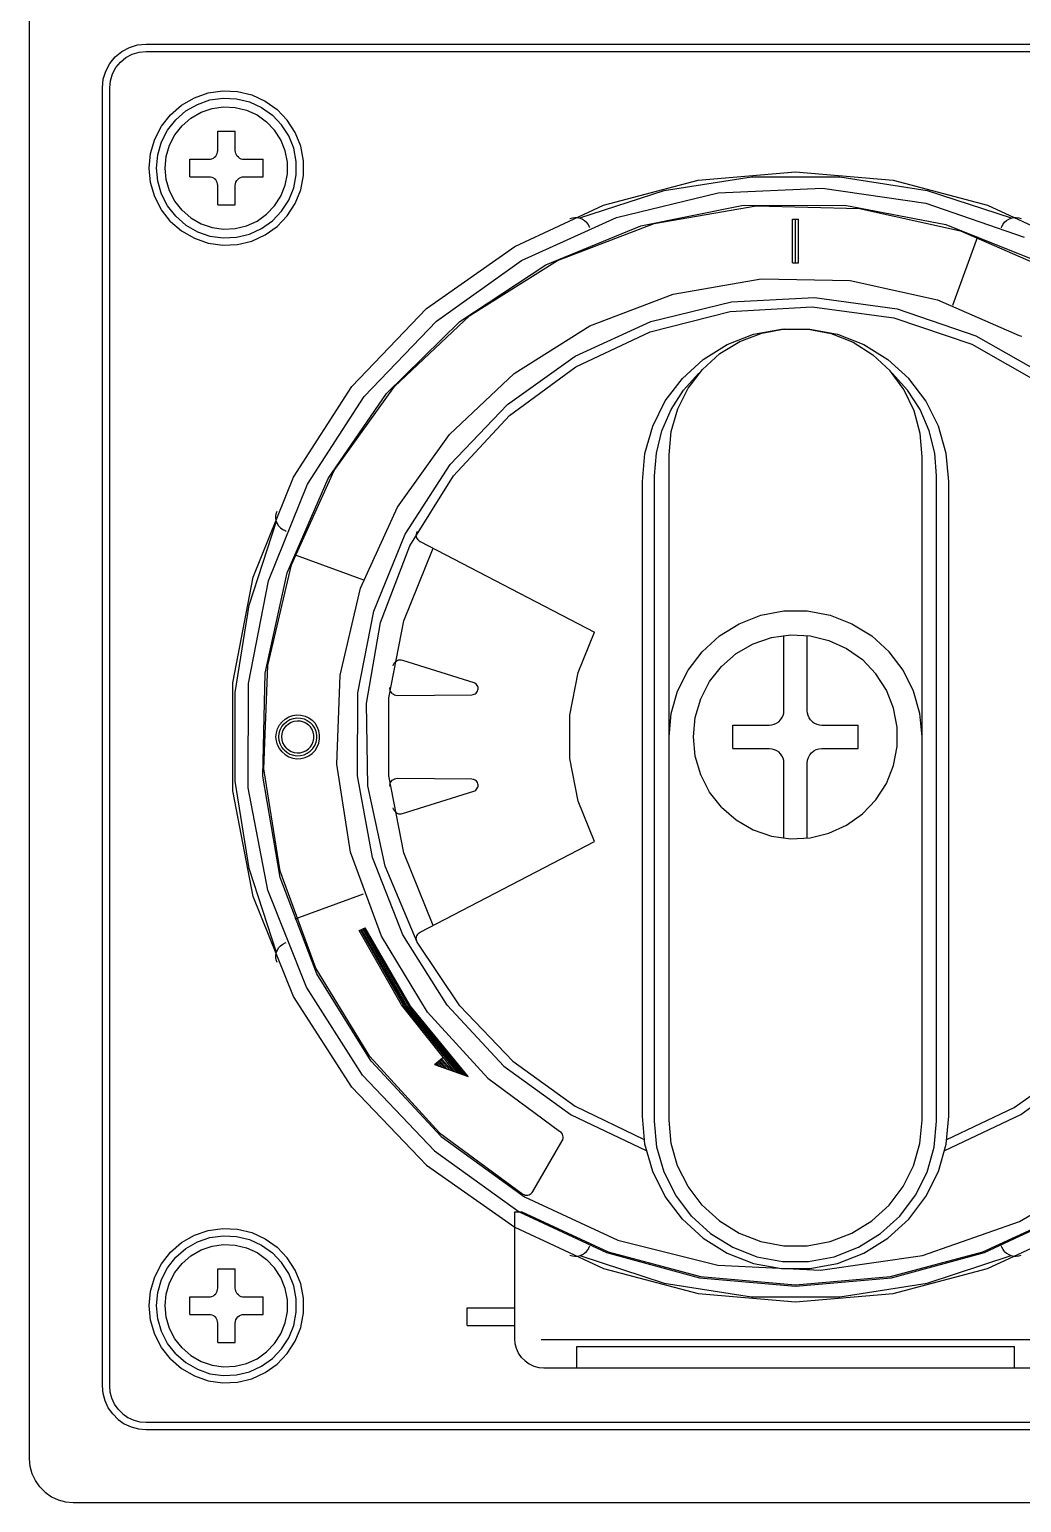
# Model space of a CAD drawing. Extents: x 151310 to 250336, y -70311 to -4848.
# Drawn here: x 224592 to 224644.2, y -24227.1 to -24149.6 of the extents above; entities that cross this region are included whole.
import ezdxf

# ---------------------------------------------------------------- set-up
doc = ezdxf.new("R2010")
doc.units = 0
doc.header["$LTSCALE"] = 300
doc.header["$MEASUREMENT"] = 0
doc.layers.add('1', color=7, linetype='CONTINUOUS')

msp = doc.modelspace()

# ---------------------------------------------------------------- linework, layer by layer
at = {"layer": '1'}
for p, q in [((224592.03, -24224.814), (224592.03, -24148.804)), ((224596.892, -24150.728), (224597.29, -24150.515)), ((224597.29, -24150.515), (224597.722, -24150.384)), ((224597.722, -24150.384), (224598.172, -24150.34)), ((224598.172, -24150.34), (224666.504, -24150.34)), ((224596.044, -24151.762), (224596.257, -24151.364)), ((224596.257, -24151.364), (224596.543, -24151.014)), ((224596.543, -24151.014), (224596.892, -24150.728)), ((224596.576, -24151.577), (224596.815, -24151.286)), ((224596.815, -24151.286), (224597.105, -24151.047)), ((224597.105, -24151.047), (224597.437, -24150.87)), ((224597.437, -24150.87), (224597.797, -24150.761)), ((224597.797, -24150.761), (224598.172, -24150.724)), ((224598.172, -24150.724), (224666.504, -24150.724)), ((224595.913, -24152.194), (224596.044, -24151.762)), ((224596.289, -24152.269), (224596.398, -24151.909)), ((224596.398, -24151.909), (224596.576, -24151.577)), ((224595.868, -24152.643), (224595.913, -24152.194)), ((224595.868, -24220.975), (224595.868, -24152.643)), ((224596.252, -24152.643), (224596.289, -24152.269)), ((224596.252, -24220.975), (224596.252, -24152.643)), ((224600.704, -24153.164), (224601.435, -24152.911)), ((224601.435, -24152.911), (224602.201, -24152.801)), ((224602.201, -24152.801), (224602.974, -24152.838)), ((224602.974, -24152.838), (224603.725, -24153.021)), ((224599.45, -24154.058), (224600.034, -24153.551)), ((224600.034, -24153.551), (224600.704, -24153.164)), ((224600.257, -24153.864), (224600.864, -24153.514)), ((224600.864, -24153.514), (224601.526, -24153.285)), ((224601.526, -24153.285), (224602.219, -24153.185)), ((224601.634, -24153.732), (224602.241, -24153.645)), ((224602.219, -24153.185), (224602.919, -24153.218)), ((224602.241, -24153.645), (224602.853, -24153.674)), ((224602.853, -24153.674), (224603.449, -24153.819)), ((224602.919, -24153.218), (224603.6, -24153.383)), ((224603.6, -24153.383), (224604.237, -24153.674)), ((224603.725, -24153.021), (224604.429, -24153.342)), ((224604.237, -24153.674), (224604.808, -24154.081)), ((224604.429, -24153.342), (224605.059, -24153.791)), ((224598.971, -24154.666), (224599.45, -24154.058)), ((224599.294, -24154.874), (224599.727, -24154.323)), ((224599.727, -24154.323), (224600.257, -24153.864)), ((224600.061, -24154.641), (224600.524, -24154.239)), ((224600.524, -24154.239), (224601.055, -24153.933)), ((224601.055, -24153.933), (224601.634, -24153.732)), ((224603.449, -24153.819), (224604.007, -24154.073)), ((224604.007, -24154.073), (224604.506, -24154.429)), ((224604.929, -24154.873), (224604.506, -24154.429)), ((224605.291, -24154.588), (224604.808, -24154.081)), ((224605.593, -24154.351), (224605.059, -24153.791)), ((224606.011, -24155.001), (224605.593, -24154.351)), ((224598.617, -24155.354), (224598.971, -24154.666)), ((224598.973, -24155.496), (224599.294, -24154.874)), ((224599.401, -24155.667), (224599.682, -24155.123)), ((224599.682, -24155.123), (224600.061, -24154.641)), ((224601.934, -24155.945), (224601.934, -24154.931)), ((224601.934, -24154.931), (224602.855, -24154.931)), ((224602.855, -24155.945), (224602.855, -24154.931)), ((224605.261, -24155.388), (224604.929, -24154.873)), ((224605.67, -24155.177), (224605.291, -24154.588)), ((224605.931, -24155.828), (224605.67, -24155.177)), ((224606.299, -24155.72), (224606.011, -24155.001)), ((224598.399, -24156.096), (224598.617, -24155.354)), ((224598.776, -24156.168), (224598.973, -24155.496)), ((224599.228, -24156.256), (224599.401, -24155.667)), ((224601.906, -24156.102), (224601.927, -24156.025)), ((224601.927, -24156.025), (224601.934, -24155.945)), ((224602.862, -24156.025), (224602.855, -24155.945)), ((224602.883, -24156.102), (224602.862, -24156.025)), ((224605.489, -24155.957), (224605.261, -24155.388)), ((224605.605, -24156.559), (224605.489, -24155.957)), ((224606.063, -24156.516), (224605.931, -24155.828)), ((224606.445, -24156.479), (224606.299, -24155.72)), ((224598.325, -24156.866), (224598.399, -24156.096)), ((224598.709, -24156.866), (224598.776, -24156.168)), ((224599.17, -24156.866), (224599.228, -24156.256)), ((224600.46, -24157.327), (224600.46, -24156.405)), ((224600.46, -24156.405), (224601.473, -24156.405)), ((224601.473, -24156.405), (224601.553, -24156.398)), ((224601.553, -24156.398), (224601.631, -24156.377)), ((224601.631, -24156.377), (224601.704, -24156.344)), ((224601.704, -24156.344), (224601.769, -24156.297)), ((224601.769, -24156.297), (224601.826, -24156.241)), ((224601.826, -24156.241), (224601.872, -24156.175)), ((224601.872, -24156.175), (224601.906, -24156.102)), ((224602.917, -24156.175), (224602.883, -24156.102)), ((224602.963, -24156.241), (224602.917, -24156.175)), ((224603.02, -24156.297), (224602.963, -24156.241)), ((224603.02, -24156.297), (224603.086, -24156.344)), ((224603.086, -24156.344), (224603.158, -24156.377)), ((224603.158, -24156.377), (224603.236, -24156.398)), ((224603.236, -24156.398), (224603.316, -24156.405)), ((224603.316, -24156.405), (224604.329, -24156.405)), ((224604.329, -24157.327), (224604.329, -24156.405)), ((224605.605, -24157.172), (224605.605, -24156.559)), ((224606.063, -24157.216), (224606.063, -24156.516)), ((224606.445, -24157.253), (224606.445, -24156.479)), ((224598.399, -24157.636), (224598.325, -24156.866)), ((224598.776, -24157.563), (224598.709, -24156.866)), ((224598.973, -24158.236), (224598.776, -24157.563)), ((224599.228, -24157.476), (224599.17, -24156.866)), ((224599.401, -24158.064), (224599.228, -24157.476)), ((224600.46, -24157.327), (224601.473, -24157.327)), ((224601.473, -24157.327), (224601.553, -24157.334)), ((224601.553, -24157.334), (224601.631, -24157.354)), ((224601.631, -24157.354), (224601.704, -24157.388)), ((224601.704, -24157.388), (224601.769, -24157.434)), ((224601.826, -24157.491), (224601.769, -24157.434)), ((224601.872, -24157.557), (224601.826, -24157.491)), ((224601.906, -24157.63), (224601.872, -24157.557)), ((224602.89, -24157.611), (224602.933, -24157.531)), ((224602.933, -24157.531), (224602.99, -24157.462)), ((224602.99, -24157.462), (224603.06, -24157.404)), ((224603.06, -24157.404), (224603.14, -24157.362)), ((224603.14, -24157.362), (224603.226, -24157.335)), ((224603.226, -24157.335), (224603.316, -24157.327)), ((224603.316, -24157.327), (224604.329, -24157.327)), ((224605.489, -24157.774), (224605.605, -24157.172)), ((224605.931, -24157.904), (224606.063, -24157.216)), ((224606.299, -24158.012), (224606.445, -24157.253)), ((224622.231, -24158.827), (224627.208, -24157.503)), ((224625.415, -24158.055), (224630.011, -24157.325)), ((224627.208, -24157.503), (224632.338, -24157.058)), ((224630.011, -24157.325), (224634.665, -24157.325)), ((224632.338, -24157.058), (224637.468, -24157.503)), ((224634.665, -24157.325), (224639.261, -24158.055)), ((224637.468, -24157.503), (224642.444, -24158.827)), ((224598.617, -24158.378), (224598.399, -24157.636)), ((224599.294, -24158.858), (224598.973, -24158.236)), ((224599.682, -24158.609), (224599.401, -24158.064)), ((224601.927, -24157.707), (224601.906, -24157.63)), ((224601.934, -24157.787), (224601.927, -24157.707)), ((224601.934, -24158.801), (224601.934, -24157.787)), ((224602.855, -24157.787), (224602.864, -24157.697)), ((224602.855, -24158.801), (224602.855, -24157.787)), ((224602.864, -24157.697), (224602.89, -24157.611)), ((224604.929, -24158.859), (224605.261, -24158.344)), ((224605.261, -24158.344), (224605.489, -24157.774)), ((224605.67, -24158.555), (224605.931, -24157.904)), ((224606.011, -24158.731), (224606.299, -24158.012)), ((224620.99, -24159.497), (224625.415, -24158.055)), ((224622.918, -24159.468), (224628.259, -24158.18)), ((224628.259, -24158.18), (224633.746, -24157.925)), ((224633.746, -24157.925), (224639.183, -24158.713)), ((224639.261, -24158.055), (224643.685, -24159.497)), ((224598.971, -24159.066), (224598.617, -24158.378)), ((224599.45, -24159.674), (224598.971, -24159.066)), ((224599.727, -24159.409), (224599.294, -24158.858)), ((224600.061, -24159.091), (224599.682, -24158.609)), ((224600.061, -24159.091), (224600.524, -24159.493)), ((224601.934, -24158.801), (224602.855, -24158.801)), ((224604.506, -24159.303), (224604.929, -24158.859)), ((224605.291, -24159.144), (224605.67, -24158.555)), ((224605.593, -24159.381), (224606.011, -24158.731)), ((224617.558, -24160.989), (224622.231, -24158.827)), ((224624.199, -24159.906), (224629.509, -24158.845)), ((224624.897, -24159.792), (224630.262, -24158.863)), ((224629.509, -24158.845), (224634.924, -24158.821)), ((224630.262, -24158.863), (224635.706, -24158.989)), ((224634.924, -24158.821), (224640.244, -24159.837)), ((224635.706, -24158.989), (224641.022, -24160.165)), ((224639.183, -24158.713), (224644.373, -24160.514)), ((224642.444, -24158.827), (224647.117, -24160.989)), ((224599.45, -24159.674), (224600.034, -24160.181)), ((224599.727, -24159.409), (224600.257, -24159.868)), ((224600.257, -24159.868), (224600.864, -24160.218)), ((224600.524, -24159.493), (224601.055, -24159.799)), ((224601.055, -24159.799), (224601.634, -24160)), ((224602.853, -24160.058), (224603.449, -24159.913)), ((224603.449, -24159.913), (224604.007, -24159.659)), ((224604.007, -24159.659), (224604.506, -24159.303)), ((224604.237, -24160.057), (224604.808, -24159.651)), ((224604.808, -24159.651), (224605.291, -24159.144)), ((224605.059, -24159.941), (224605.593, -24159.381)), ((224617.918, -24161.743), (224622.918, -24159.468)), ((224619.191, -24161.966), (224624.199, -24159.906)), ((224619.813, -24161.74), (224624.897, -24159.792)), ((224620.466, -24159.529), (224620.595, -24159.486)), ((224620.595, -24159.486), (224620.73, -24159.466)), ((224620.73, -24159.466), (224620.866, -24159.471)), ((224620.866, -24159.471), (224620.999, -24159.499)), ((224620.999, -24159.499), (224621.125, -24159.55)), ((224621.125, -24159.55), (224621.24, -24159.623)), ((224621.24, -24159.623), (224621.34, -24159.715)), ((224621.422, -24159.824), (224621.34, -24159.715)), ((224621.484, -24159.945), (224621.422, -24159.824)), ((224632.184, -24161.857), (224632.184, -24159.554)), ((224632.184, -24159.554), (224632.491, -24159.554)), ((224632.338, -24161.857), (224632.338, -24159.554)), ((224632.491, -24161.857), (224632.491, -24159.554)), ((224640.244, -24159.837), (224645.269, -24161.853)), ((224643.192, -24159.945), (224643.254, -24159.824)), ((224643.254, -24159.824), (224643.336, -24159.715)), ((224643.336, -24159.715), (224643.436, -24159.623)), ((224643.436, -24159.623), (224643.551, -24159.55)), ((224643.551, -24159.55), (224643.677, -24159.499)), ((224643.677, -24159.499), (224643.81, -24159.47)), ((224643.81, -24159.47), (224643.946, -24159.466)), ((224643.946, -24159.466), (224644.081, -24159.486)), ((224644.081, -24159.486), (224644.21, -24159.529)), ((224600.034, -24160.181), (224600.704, -24160.567)), ((224600.704, -24160.567), (224601.435, -24160.82)), ((224600.864, -24160.218), (224601.526, -24160.447)), ((224601.526, -24160.447), (224602.219, -24160.547)), ((224601.634, -24160), (224602.241, -24160.087)), ((224602.219, -24160.547), (224602.919, -24160.514)), ((224602.241, -24160.087), (224602.853, -24160.058)), ((224602.919, -24160.514), (224603.6, -24160.349)), ((224603.6, -24160.349), (224604.237, -24160.057)), ((224603.725, -24160.711), (224604.429, -24160.39)), ((224604.429, -24160.39), (224605.059, -24159.941)), ((224621.509, -24160.007), (224621.484, -24159.945)), ((224640.609, -24164.082), (224641.922, -24160.474)), ((224641.022, -24160.165), (224646.011, -24162.348)), ((224643.166, -24160.007), (224643.191, -24159.945)), ((224601.435, -24160.82), (224602.201, -24160.931)), ((224602.201, -24160.931), (224602.974, -24160.894)), ((224602.974, -24160.894), (224603.725, -24160.711)), ((224612.923, -24164.265), (224617.558, -24160.989)), ((224613.438, -24164.922), (224617.918, -24161.743)), ((224614.67, -24164.949), (224619.191, -24161.966)), ((224615.201, -24164.636), (224619.813, -24161.74)), ((224632.184, -24161.857), (224632.491, -24161.857)), ((224625.896, -24163.498), (224630.52, -24162.692)), ((224630.52, -24162.692), (224635.213, -24162.795)), ((224635.213, -24162.795), (224639.798, -24163.803)), ((224621.514, -24165.181), (224625.896, -24163.498)), ((224628.974, -24163.908), (224633.342, -24163.684)), ((224633.342, -24163.684), (224637.675, -24164.286)), ((224608.995, -24168.363), (224612.923, -24164.265)), ((224624.692, -24165.489), (224628.889, -24164.424)), ((224624.726, -24164.95), (224628.974, -24163.908)), ((224628.889, -24164.424), (224633.213, -24164.177)), ((224633.213, -24164.177), (224637.505, -24164.757)), ((224637.675, -24164.286), (224641.816, -24165.692)), ((224639.798, -24163.803), (224644.101, -24165.678)), ((224609.639, -24168.891), (224613.438, -24164.922)), ((224610.806, -24168.742), (224614.67, -24164.949)), ((224611.237, -24168.368), (224615.201, -24164.636)), ((224617.54, -24167.679), (224621.514, -24165.181)), ((224620.749, -24166.772), (224624.726, -24164.95)), ((224630.557, -24165.554), (224631.771, -24165.336)), ((224631.771, -24165.336), (224633.005, -24165.345)), ((224637.505, -24164.757), (224641.608, -24166.144)), ((224620.773, -24167.335), (224624.692, -24165.489)), ((224628.352, -24166.637), (224629.404, -24165.993)), ((224628.744, -24166.157), (224630.131, -24165.619)), ((224629.404, -24165.993), (224630.557, -24165.554)), ((224630.131, -24165.619), (224631.594, -24165.346)), ((224631.594, -24165.346), (224633.081, -24165.346)), ((224633.005, -24165.345), (224634.216, -24165.582)), ((224633.081, -24165.346), (224634.544, -24165.619)), ((224634.216, -24165.582), (224635.362, -24166.038)), ((224634.544, -24165.619), (224635.931, -24166.157)), ((224635.362, -24166.038), (224636.404, -24166.699)), ((224641.816, -24165.692), (224645.62, -24167.852)), ((224644.101, -24165.678), (224644.17, -24165.707)), ((224644.17, -24165.707), (224644.242, -24165.723)), ((224617.187, -24169.31), (224620.749, -24166.772)), ((224627.437, -24167.465), (224628.352, -24166.637)), ((224627.479, -24166.94), (224628.744, -24166.157)), ((224635.931, -24166.157), (224637.196, -24166.94)), ((224636.404, -24166.699), (224637.306, -24167.54)), ((224641.608, -24166.144), (224645.372, -24168.287)), ((224617.278, -24169.892), (224620.773, -24167.335)), ((224626.38, -24167.942), (224627.479, -24166.94)), ((224626.445, -24168.568), (224627.256, -24167.67)), ((224626.69, -24168.447), (224627.437, -24167.465)), ((224637.196, -24166.94), (224638.295, -24167.942)), ((224638.038, -24168.533), (224637.306, -24167.54)), ((224638.231, -24168.568), (224637.419, -24167.67)), ((224605.917, -24173.132), (224608.995, -24168.363)), ((224608.069, -24172.797), (224611.237, -24168.368)), ((224614.123, -24170.898), (224617.54, -24167.679)), ((224625.484, -24169.129), (224626.38, -24167.942)), ((224639.192, -24169.129), (224638.295, -24167.942)), ((224606.661, -24173.507), (224609.639, -24168.891)), ((224607.741, -24173.207), (224610.806, -24168.742)), ((224624.82, -24170.461), (224625.484, -24169.129)), ((224625.79, -24169.586), (224626.445, -24168.568)), ((224626.138, -24169.55), (224626.69, -24168.447)), ((224638.574, -24169.645), (224638.038, -24168.533)), ((224638.885, -24169.586), (224638.231, -24168.568)), ((224639.855, -24170.461), (224639.192, -24169.129)), ((224614.165, -24172.472), (224617.187, -24169.31)), ((224614.333, -24173.068), (224617.278, -24169.892)), ((224625.309, -24170.697), (224625.79, -24169.586)), ((224625.799, -24170.737), (224626.138, -24169.55)), ((224638.895, -24170.836), (224638.574, -24169.645)), ((224639.366, -24170.697), (224638.885, -24169.586)), ((224624.413, -24171.892), (224624.82, -24170.461)), ((224625.016, -24171.871), (224625.309, -24170.697)), ((224625.684, -24171.965), (224625.799, -24170.737)), ((224639.659, -24171.871), (224639.366, -24170.697)), ((224640.262, -24171.892), (224639.855, -24170.461)), ((224611.393, -24174.717), (224614.123, -24170.898)), ((224638.99, -24172.066), (224638.895, -24170.836)), ((224624.276, -24173.373), (224624.413, -24171.892)), ((224624.917, -24173.077), (224625.016, -24171.871)), ((224625.684, -24206.985), (224625.684, -24171.965)), ((224638.99, -24206.985), (224638.99, -24172.066)), ((224639.758, -24173.077), (224639.659, -24171.871)), ((224640.399, -24173.373), (224640.262, -24171.892)), ((224605.817, -24177.755), (224608.069, -24172.797)), ((224611.793, -24176.147), (224614.165, -24172.472)), ((224612.047, -24176.746), (224614.333, -24173.068)), ((224624.916, -24207.039), (224624.916, -24173.077)), ((224639.758, -24207.039), (224639.758, -24173.077)), ((224603.8, -24178.398), (224605.917, -24173.132)), ((224604.608, -24178.603), (224606.661, -24173.507)), ((224605.589, -24178.176), (224607.741, -24173.207)), ((224624.276, -24206.771), (224624.276, -24173.373)), ((224640.399, -24206.771), (224640.399, -24173.373)), ((224604.995, -24175.201), (224605.015, -24175.066)), ((224605, -24175.337), (224604.995, -24175.201)), ((224605.028, -24175.47), (224605, -24175.337)), ((224605.015, -24175.066), (224605.058, -24174.937)), ((224609.451, -24178.99), (224611.393, -24174.717)), ((224603.584, -24179.886), (224605.026, -24175.461)), ((224605.08, -24175.596), (224605.028, -24175.47)), ((224605.153, -24175.711), (224605.08, -24175.596)), ((224605.245, -24175.811), (224605.153, -24175.711)), ((224605.245, -24175.811), (224605.353, -24175.893)), ((224605.353, -24175.893), (224605.474, -24175.955)), ((224605.474, -24175.955), (224605.536, -24175.98)), ((224610.154, -24180.202), (224611.793, -24176.147)), ((224612.384, -24176.2), (224612.388, -24176.133)), ((224612.392, -24176.268), (224612.384, -24176.2)), ((224612.388, -24176.133), (224612.404, -24176.067)), ((224612.404, -24176.067), (224612.431, -24176.005)), ((224610.502, -24180.792), (224612.047, -24176.746)), ((224611.726, -24180.703), (224613.269, -24176.883)), ((224612.412, -24176.332), (224612.392, -24176.268)), ((224612.443, -24176.392), (224612.412, -24176.332)), ((224612.484, -24176.446), (224612.443, -24176.392)), ((224612.484, -24176.446), (224612.533, -24176.492)), ((224612.533, -24176.492), (224612.59, -24176.529)), ((224612.591, -24176.529), (224621.757, -24181.301)), ((224606.004, -24177.223), (224609.611, -24178.537)), ((224602.722, -24183.971), (224603.8, -24178.398)), ((224604.43, -24183.466), (224605.589, -24178.176)), ((224604.567, -24183.055), (224605.817, -24177.755)), ((224603.557, -24183.995), (224604.608, -24178.603)), ((224608.372, -24183.559), (224609.451, -24178.99)), ((224602.854, -24184.482), (224603.584, -24179.886)), ((224609.307, -24184.493), (224610.154, -24180.202)), ((224609.756, -24185.059), (224610.502, -24180.792)), ((224610.939, -24184.749), (224611.726, -24180.703)), ((224628.328, -24181.499), (224629.372, -24180.853)), ((224629.372, -24180.853), (224630.517, -24180.41)), ((224630.517, -24180.41), (224631.724, -24180.184)), ((224631.724, -24180.184), (224632.952, -24180.184)), ((224632.952, -24180.184), (224634.158, -24180.41)), ((224634.158, -24180.41), (224635.303, -24180.853)), ((224635.303, -24180.853), (224636.347, -24181.499)), ((224620.9, -24183.421), (224621.757, -24181.301)), ((224627.421, -24182.327), (224628.328, -24181.499)), ((224630.105, -24181.92), (224631.071, -24181.586)), ((224631.071, -24181.586), (224632.082, -24181.441)), ((224631.723, -24185.427), (224631.723, -24181.47)), ((224632.082, -24181.441), (224633.102, -24181.489)), ((224632.952, -24185.427), (224632.952, -24181.47)), ((224633.102, -24181.489), (224634.095, -24181.73)), ((224636.347, -24181.499), (224637.255, -24182.327)), ((224626.681, -24183.306), (224627.421, -24182.327)), ((224629.22, -24182.431), (224630.105, -24181.92)), ((224634.095, -24181.73), (224635.025, -24182.155)), ((224635.025, -24182.155), (224635.857, -24182.747)), ((224637.995, -24183.306), (224637.255, -24182.327)), ((224604.365, -24188.496), (224604.567, -24183.055)), ((224611.168, -24183.067), (224611.187, -24182.997)), ((224611.187, -24182.997), (224611.219, -24182.932)), ((224611.219, -24182.932), (224611.263, -24182.874)), ((224611.263, -24182.874), (224611.316, -24182.826)), ((224611.316, -24182.826), (224611.378, -24182.788)), ((224611.378, -24182.788), (224611.446, -24182.763)), ((224611.446, -24182.763), (224611.518, -24182.751)), ((224611.518, -24182.751), (224611.59, -24182.752)), ((224611.59, -24182.752), (224611.661, -24182.767)), ((224611.662, -24182.767), (224615.404, -24183.948)), ((224627.816, -24183.903), (224628.448, -24183.1)), ((224628.448, -24183.1), (224629.22, -24182.431)), ((224636.562, -24183.487), (224635.857, -24182.747)), ((224604.307, -24188.88), (224604.43, -24183.466)), ((224608.195, -24188.249), (224608.372, -24183.559)), ((224615.404, -24183.948), (224615.462, -24183.972)), ((224620.464, -24185.665), (224620.9, -24183.421)), ((224626.133, -24184.406), (224626.681, -24183.306)), ((224627.348, -24184.812), (224627.816, -24183.903)), ((224637.115, -24184.346), (224636.562, -24183.487)), ((224638.542, -24184.406), (224637.995, -24183.306)), ((224602.722, -24189.647), (224602.722, -24183.971)), ((224602.854, -24189.136), (224602.854, -24184.482)), ((224603.544, -24189.488), (224603.557, -24183.995)), ((224609.282, -24188.867), (224609.307, -24184.493)), ((224610.997, -24184.269), (224610.999, -24184.197)), ((224611.009, -24184.341), (224610.997, -24184.269)), ((224611.033, -24184.409), (224611.009, -24184.341)), ((224611.071, -24184.471), (224611.033, -24184.409)), ((224611.119, -24184.525), (224611.071, -24184.471)), ((224611.119, -24184.525), (224611.176, -24184.569)), ((224611.176, -24184.569), (224611.241, -24184.602)), ((224611.241, -24184.602), (224611.311, -24184.621)), ((224611.311, -24184.621), (224611.383, -24184.628)), ((224611.383, -24184.628), (224615.308, -24184.594)), ((224615.308, -24184.594), (224615.37, -24184.588)), ((224615.37, -24184.588), (224615.429, -24184.57)), ((224615.429, -24184.57), (224615.484, -24184.541)), ((224615.462, -24183.972), (224615.514, -24184.006)), ((224615.484, -24184.541), (224615.533, -24184.502)), ((224615.558, -24184.05), (224615.514, -24184.006)), ((224615.533, -24184.502), (224615.574, -24184.455)), ((224615.593, -24184.101), (224615.558, -24184.05)), ((224615.574, -24184.455), (224615.605, -24184.401)), ((224615.618, -24184.158), (224615.593, -24184.101)), ((224615.605, -24184.401), (224615.626, -24184.343)), ((224615.633, -24184.219), (224615.618, -24184.158)), ((224615.626, -24184.343), (224615.635, -24184.281)), ((224615.635, -24184.281), (224615.633, -24184.219)), ((224625.797, -24185.586), (224626.133, -24184.406)), ((224637.494, -24185.295), (224637.115, -24184.346)), ((224638.878, -24185.586), (224638.542, -24184.406)), ((224609.836, -24189.389), (224609.756, -24185.059)), ((224610.939, -24188.869), (224610.939, -24184.749)), ((224627.06, -24185.792), (224627.348, -24184.812)), ((224631.712, -24185.56), (224631.723, -24185.427)), ((224632.964, -24185.56), (224632.952, -24185.427)), ((224637.688, -24186.298), (224637.494, -24185.295)), ((224605.081, -24186.381), (224605.181, -24186.186)), ((224605.181, -24186.186), (224605.317, -24186.014)), ((224605.224, -24186.438), (224605.311, -24186.269)), ((224605.311, -24186.269), (224605.428, -24186.12)), ((224605.317, -24186.014), (224605.482, -24185.871)), ((224605.428, -24186.12), (224605.571, -24185.996)), ((224605.44, -24186.352), (224605.539, -24186.226)), ((224605.482, -24185.871), (224605.672, -24185.761)), ((224605.539, -24186.226), (224605.66, -24186.121)), ((224605.571, -24185.996), (224605.736, -24185.901)), ((224605.66, -24186.121), (224605.799, -24186.041)), ((224605.672, -24185.761), (224605.879, -24185.69)), ((224605.736, -24185.901), (224605.915, -24185.839)), ((224605.799, -24186.041), (224605.951, -24185.988)), ((224605.879, -24185.69), (224606.095, -24185.659)), ((224605.915, -24185.839), (224606.103, -24185.812)), ((224605.951, -24185.988), (224606.11, -24185.965)), ((224606.095, -24185.659), (224606.314, -24185.669)), ((224606.103, -24185.812), (224606.292, -24185.821)), ((224606.11, -24185.965), (224606.27, -24185.973)), ((224606.27, -24185.973), (224606.426, -24186.011)), ((224606.292, -24185.821), (224606.477, -24185.866)), ((224606.314, -24185.669), (224606.527, -24185.721)), ((224606.426, -24186.011), (224606.573, -24186.078)), ((224606.477, -24185.866), (224606.649, -24185.945)), ((224606.527, -24185.721), (224606.726, -24185.812)), ((224606.573, -24186.078), (224606.703, -24186.171)), ((224606.649, -24185.945), (224606.804, -24186.055)), ((224606.814, -24186.287), (224606.703, -24186.171)), ((224606.726, -24185.812), (224606.904, -24185.939)), ((224606.935, -24186.192), (224606.804, -24186.055)), ((224607.056, -24186.097), (224606.904, -24185.939)), ((224607.037, -24186.352), (224606.935, -24186.192)), ((224607.174, -24186.281), (224607.056, -24186.097)), ((224607.255, -24186.485), (224607.174, -24186.281)), ((224620.464, -24187.952), (224620.464, -24185.665)), ((224625.684, -24186.809), (224625.797, -24185.586)), ((224626.963, -24186.809), (224627.06, -24185.792)), ((224629.036, -24187.423), (224629.036, -24186.195)), ((224629.036, -24186.195), (224630.956, -24186.195)), ((224630.956, -24186.195), (224631.089, -24186.183)), ((224631.089, -24186.183), (224631.218, -24186.149)), ((224631.218, -24186.149), (224631.34, -24186.092)), ((224631.34, -24186.092), (224631.449, -24186.015)), ((224631.449, -24186.015), (224631.544, -24185.921)), ((224631.544, -24185.921), (224631.621, -24185.811)), ((224631.621, -24185.811), (224631.677, -24185.69)), ((224631.677, -24185.69), (224631.712, -24185.56)), ((224632.998, -24185.69), (224632.964, -24185.56)), ((224633.055, -24185.811), (224632.998, -24185.69)), ((224633.131, -24185.921), (224633.055, -24185.811)), ((224633.226, -24186.015), (224633.131, -24185.921)), ((224633.226, -24186.015), (224633.336, -24186.092)), ((224633.336, -24186.092), (224633.457, -24186.149)), ((224633.457, -24186.149), (224633.586, -24186.183)), ((224633.586, -24186.183), (224633.72, -24186.195)), ((224633.72, -24186.195), (224635.639, -24186.195)), ((224635.639, -24187.423), (224635.639, -24186.195)), ((224638.991, -24186.809), (224638.878, -24185.586)), ((224604.999, -24186.809), (224605.019, -24186.591)), ((224605.019, -24187.027), (224604.999, -24186.809)), ((224605.019, -24186.591), (224605.081, -24186.381)), ((224605.081, -24187.237), (224605.019, -24187.027)), ((224605.152, -24186.809), (224605.17, -24186.62)), ((224605.17, -24186.998), (224605.152, -24186.809)), ((224605.17, -24186.62), (224605.224, -24186.438)), ((224605.224, -24187.18), (224605.17, -24186.998)), ((224605.306, -24186.809), (224605.321, -24186.649)), ((224605.321, -24186.969), (224605.306, -24186.809)), ((224605.321, -24186.649), (224605.366, -24186.495)), ((224605.366, -24187.123), (224605.321, -24186.969)), ((224605.366, -24186.495), (224605.44, -24186.352)), ((224606.901, -24186.422), (224606.814, -24186.287)), ((224606.961, -24186.571), (224606.901, -24186.422)), ((224606.901, -24187.196), (224606.961, -24187.047)), ((224606.991, -24186.729), (224606.961, -24186.571)), ((224606.961, -24187.047), (224606.991, -24186.889)), ((224606.991, -24186.889), (224606.991, -24186.729)), ((224607.108, -24186.528), (224607.037, -24186.352)), ((224607.144, -24186.714), (224607.108, -24186.528)), ((224607.108, -24187.09), (224607.144, -24186.904)), ((224607.144, -24186.904), (224607.144, -24186.714)), ((224607.297, -24186.7), (224607.255, -24186.485)), ((224607.255, -24187.134), (224607.297, -24186.919)), ((224607.297, -24186.919), (224607.297, -24186.7)), ((224627.06, -24187.826), (224626.963, -24186.809)), ((224637.688, -24187.32), (224637.688, -24186.298)), ((224605.181, -24187.432), (224605.081, -24187.237)), ((224605.317, -24187.604), (224605.181, -24187.432)), ((224605.311, -24187.349), (224605.224, -24187.18)), ((224605.428, -24187.498), (224605.311, -24187.349)), ((224605.317, -24187.604), (224605.482, -24187.747)), ((224605.44, -24187.266), (224605.366, -24187.123)), ((224605.428, -24187.498), (224605.571, -24187.622)), ((224605.539, -24187.392), (224605.44, -24187.266)), ((224605.482, -24187.747), (224605.672, -24187.857)), ((224605.539, -24187.392), (224605.66, -24187.497)), ((224605.571, -24187.622), (224605.736, -24187.717)), ((224605.66, -24187.497), (224605.799, -24187.577)), ((224605.736, -24187.717), (224605.915, -24187.779)), ((224605.799, -24187.577), (224605.951, -24187.63)), ((224605.915, -24187.779), (224606.103, -24187.806)), ((224605.951, -24187.63), (224606.11, -24187.653)), ((224606.103, -24187.806), (224606.292, -24187.797)), ((224606.11, -24187.653), (224606.27, -24187.645)), ((224606.27, -24187.645), (224606.426, -24187.607)), ((224606.292, -24187.797), (224606.477, -24187.752)), ((224606.426, -24187.607), (224606.573, -24187.54)), ((224606.477, -24187.752), (224606.649, -24187.673)), ((224606.527, -24187.897), (224606.726, -24187.806)), ((224606.573, -24187.54), (224606.703, -24187.447)), ((224606.649, -24187.673), (224606.804, -24187.563)), ((224606.703, -24187.447), (224606.814, -24187.331)), ((224606.726, -24187.806), (224606.904, -24187.679)), ((224606.804, -24187.563), (224606.935, -24187.426)), ((224606.814, -24187.331), (224606.901, -24187.196)), ((224606.904, -24187.679), (224607.056, -24187.521)), ((224606.935, -24187.426), (224607.037, -24187.266)), ((224607.037, -24187.266), (224607.108, -24187.09)), ((224607.056, -24187.521), (224607.174, -24187.337)), ((224607.174, -24187.337), (224607.255, -24187.134)), ((224627.348, -24188.807), (224627.06, -24187.826)), ((224629.036, -24187.423), (224630.956, -24187.423)), ((224630.956, -24187.423), (224631.089, -24187.435)), ((224631.089, -24187.435), (224631.218, -24187.47)), ((224631.218, -24187.47), (224631.34, -24187.526)), ((224631.34, -24187.526), (224631.449, -24187.603)), ((224631.544, -24187.698), (224631.449, -24187.603)), ((224631.621, -24187.807), (224631.544, -24187.698)), ((224631.677, -24187.928), (224631.621, -24187.807)), ((224633.01, -24187.897), (224633.081, -24187.764)), ((224633.081, -24187.764), (224633.177, -24187.648)), ((224633.177, -24187.648), (224633.293, -24187.553)), ((224633.293, -24187.553), (224633.426, -24187.482)), ((224633.426, -24187.482), (224633.57, -24187.438)), ((224633.57, -24187.438), (224633.72, -24187.423)), ((224633.72, -24187.423), (224635.639, -24187.423)), ((224637.494, -24188.323), (224637.688, -24187.32)), ((224605.219, -24193.874), (224604.365, -24188.496)), ((224605.672, -24187.857), (224605.879, -24187.928)), ((224605.879, -24187.928), (224606.095, -24187.959)), ((224606.095, -24187.959), (224606.314, -24187.949)), ((224606.314, -24187.949), (224606.527, -24187.897)), ((224608.928, -24192.886), (224608.195, -24188.249)), ((224620.9, -24190.196), (224620.464, -24187.952)), ((224631.712, -24188.058), (224631.677, -24187.928)), ((224631.723, -24188.191), (224631.712, -24188.058)), ((224631.723, -24192.148), (224631.723, -24188.191)), ((224632.952, -24188.191), (224632.967, -24188.041)), ((224632.952, -24192.148), (224632.952, -24188.191)), ((224632.967, -24188.041), (224633.01, -24187.897)), ((224637.115, -24189.272), (224637.494, -24188.323)), ((224603.584, -24193.732), (224602.854, -24189.136)), ((224605.224, -24194.217), (224604.307, -24188.88)), ((224610.081, -24193.168), (224609.282, -24188.867)), ((224611.726, -24192.915), (224610.939, -24188.869)), ((224610.997, -24189.348), (224611.008, -24189.276)), ((224610.999, -24189.42), (224610.997, -24189.348)), ((224611.008, -24189.276), (224611.033, -24189.208)), ((224611.033, -24189.208), (224611.07, -24189.146)), ((224611.07, -24189.146), (224611.119, -24189.092)), ((224611.119, -24189.092), (224611.176, -24189.048)), ((224611.176, -24189.048), (224611.241, -24189.015)), ((224611.241, -24189.015), (224611.311, -24188.996)), ((224611.311, -24188.996), (224611.383, -24188.99)), ((224611.383, -24188.99), (224615.308, -24189.023)), ((224615.308, -24189.023), (224615.37, -24189.03)), ((224615.37, -24189.03), (224615.429, -24189.048)), ((224615.429, -24189.048), (224615.484, -24189.076)), ((224615.484, -24189.076), (224615.533, -24189.115)), ((224615.574, -24189.162), (224615.533, -24189.115)), ((224615.605, -24189.216), (224615.574, -24189.162)), ((224615.626, -24189.275), (224615.605, -24189.216)), ((224615.635, -24189.336), (224615.626, -24189.275)), ((224615.633, -24189.398), (224615.635, -24189.336)), ((224627.816, -24189.715), (224627.348, -24188.807)), ((224636.562, -24190.131), (224637.115, -24189.272)), ((224603.8, -24195.22), (224602.722, -24189.647)), ((224604.57, -24194.885), (224603.544, -24189.488)), ((224610.738, -24193.625), (224609.836, -24189.389)), ((224611.662, -24190.85), (224615.404, -24189.67)), ((224615.404, -24189.67), (224615.462, -24189.645)), ((224615.462, -24189.645), (224615.514, -24189.611)), ((224615.514, -24189.611), (224615.558, -24189.567)), ((224615.558, -24189.567), (224615.593, -24189.516)), ((224615.593, -24189.516), (224615.619, -24189.459)), ((224615.619, -24189.459), (224615.633, -24189.398)), ((224628.448, -24190.518), (224627.816, -24189.715)), ((224635.857, -24190.871), (224636.562, -24190.131)), ((224611.187, -24190.62), (224611.168, -24190.55)), ((224611.219, -24190.685), (224611.187, -24190.62)), ((224611.263, -24190.743), (224611.219, -24190.685)), ((224611.263, -24190.743), (224611.317, -24190.791)), ((224611.317, -24190.791), (224611.378, -24190.829)), ((224611.378, -24190.829), (224611.446, -24190.854)), ((224611.446, -24190.854), (224611.518, -24190.866)), ((224611.518, -24190.866), (224611.59, -24190.865)), ((224611.59, -24190.865), (224611.661, -24190.85)), ((224621.757, -24192.316), (224620.9, -24190.196)), ((224628.448, -24190.518), (224629.22, -24191.187)), ((224635.025, -24191.463), (224635.857, -24190.871)), ((224629.22, -24191.187), (224630.105, -24191.698)), ((224630.105, -24191.698), (224631.071, -24192.032)), ((224634.095, -24191.888), (224635.025, -24191.463)), ((224612.591, -24197.088), (224621.757, -24192.316)), ((224631.071, -24192.032), (224632.082, -24192.177)), ((224632.082, -24192.177), (224633.102, -24192.129)), ((224633.102, -24192.129), (224634.095, -24191.888)), ((224610.543, -24197.294), (224608.928, -24192.886)), ((224611.675, -24197.241), (224610.081, -24193.168)), ((224613.269, -24196.735), (224611.726, -24192.915)), ((224605.026, -24198.157), (224603.584, -24193.732)), ((224607.098, -24198.985), (224605.219, -24193.874)), ((224612.431, -24197.612), (224610.738, -24193.625)), ((224607.148, -24199.279), (224605.224, -24194.217)), ((224605.917, -24200.486), (224603.8, -24195.22)), ((224606.599, -24199.991), (224604.57, -24194.885)), ((224606.004, -24196.394), (224609.611, -24195.08)), ((224609.384, -24197.007), (224609.688, -24196.856)), ((224611.612, -24200.918), (224609.384, -24197.007)), ((224611.702, -24200.931), (224609.445, -24196.977)), ((224611.795, -24200.947), (224609.506, -24196.946)), ((224611.89, -24200.964), (224609.569, -24196.92)), ((224611.983, -24200.979), (224609.628, -24196.886)), ((224612.077, -24200.996), (224609.689, -24196.856)), ((224612.484, -24197.17), (224612.533, -24197.124)), ((224612.533, -24197.124), (224612.591, -24197.088)), ((224605.08, -24198.022), (224605.153, -24197.907)), ((224605.153, -24197.907), (224605.245, -24197.807)), ((224605.245, -24197.807), (224605.353, -24197.724)), ((224605.353, -24197.724), (224605.474, -24197.662)), ((224605.474, -24197.662), (224605.536, -24197.637)), ((224612.979, -24201.306), (224610.543, -24197.294)), ((224614.006, -24200.942), (224611.675, -24197.241)), ((224612.384, -24197.416), (224612.392, -24197.349)), ((224612.388, -24197.484), (224612.384, -24197.416)), ((224612.403, -24197.55), (224612.388, -24197.484)), ((224612.392, -24197.349), (224612.412, -24197.284)), ((224612.43, -24197.612), (224612.403, -24197.55)), ((224612.412, -24197.284), (224612.443, -24197.224)), ((224614.666, -24200.975), (224612.431, -24197.612)), ((224612.443, -24197.224), (224612.484, -24197.17)), ((224604.995, -24198.417), (224605, -24198.281)), ((224605.015, -24198.551), (224604.995, -24198.417)), ((224605, -24198.281), (224605.028, -24198.148)), ((224605.058, -24198.68), (224605.015, -24198.551)), ((224605.028, -24198.148), (224605.08, -24198.022)), ((224609.929, -24203.636), (224607.098, -24198.985)), ((224610.007, -24203.878), (224607.148, -24199.279)), ((224609.556, -24204.62), (224606.599, -24199.991)), ((224608.995, -24205.255), (224605.917, -24200.486)), ((224614.417, -24204.439), (224611.612, -24200.918)), ((224614.551, -24204.483), (224611.702, -24200.931)), ((224614.691, -24204.532), (224611.795, -24200.947)), ((224614.833, -24204.582), (224611.89, -24200.964)), ((224614.975, -24204.632), (224611.983, -24200.979)), ((224615.119, -24204.683), (224612.077, -24200.996)), ((224616.992, -24204.138), (224614.006, -24200.942)), ((224617.463, -24203.889), (224614.666, -24200.975)), ((224616.144, -24204.773), (224612.979, -24201.306)), ((224613.606, -24207.652), (224609.929, -24203.636)), ((224613.695, -24207.844), (224610.007, -24203.878)), ((224613.337, -24204.064), (224613.76, -24203.711)), ((224613.337, -24204.064), (224615.119, -24204.684)), ((224613.479, -24204.112), (224613.394, -24204.016)), ((224613.61, -24204.158), (224613.447, -24203.972)), ((224613.741, -24204.204), (224613.499, -24203.928)), ((224613.875, -24204.25), (224613.551, -24203.885)), ((224614.009, -24204.297), (224613.606, -24203.844)), ((224614.144, -24204.344), (224613.658, -24203.799)), ((224614.279, -24204.391), (224613.709, -24203.755)), ((224617.463, -24203.889), (224620.733, -24206.259)), ((224643.835, -24206.323), (224647.024, -24204.052)), ((224644.19, -24206.691), (224647.754, -24204.075)), ((224613.335, -24208.607), (224609.556, -24204.62)), ((224616.144, -24204.773), (224619.919, -24207.563)), ((224616.992, -24204.138), (224620.526, -24206.716)), ((224612.923, -24209.353), (224608.995, -24205.255)), ((224620.733, -24206.259), (224624.372, -24208.011)), ((224640.303, -24208.011), (224643.835, -24206.323)), ((224620.526, -24206.716), (224624.482, -24208.582)), ((224624.413, -24208.252), (224624.276, -24206.771)), ((224625.043, -24208.403), (224624.917, -24207.039)), ((224625.798, -24208.208), (224625.685, -24206.985)), ((224638.877, -24208.208), (224638.99, -24206.985)), ((224639.632, -24208.403), (224639.758, -24207.039)), ((224640.193, -24208.582), (224644.19, -24206.691)), ((224640.262, -24208.252), (224640.399, -24206.771)), ((224613.606, -24207.652), (224617.99, -24210.881)), ((224613.695, -24207.844), (224618.075, -24211.028)), ((224619.919, -24207.562), (224619.979, -24207.606)), ((224620.03, -24207.661), (224619.979, -24207.606)), ((224620.068, -24207.725), (224620.03, -24207.661)), ((224620.094, -24207.795), (224620.068, -24207.725)), ((224620.086, -24208.015), (224620.103, -24207.943)), ((224620.106, -24207.868), (224620.094, -24207.795)), ((224620.103, -24207.943), (224620.106, -24207.868)), ((224613.335, -24208.607), (224617.8, -24211.808)), ((224618.519, -24210.744), (224620.055, -24208.083)), ((224620.055, -24208.083), (224620.086, -24208.015)), ((224624.82, -24209.683), (224624.413, -24208.252)), ((224625.418, -24209.72), (224625.043, -24208.403)), ((224626.134, -24209.389), (224625.798, -24208.208)), ((224638.541, -24209.389), (224638.877, -24208.208)), ((224639.257, -24209.72), (224639.632, -24208.403)), ((224639.855, -24209.683), (224640.262, -24208.252)), ((224612.923, -24209.353), (224617.558, -24212.629)), ((224626.681, -24210.488), (224626.134, -24209.389)), ((224637.994, -24210.488), (224638.541, -24209.389)), ((224625.484, -24211.015), (224624.82, -24209.683)), ((224626.029, -24210.945), (224625.418, -24209.72)), ((224638.647, -24210.945), (224639.257, -24209.72)), ((224639.192, -24211.015), (224639.855, -24209.683)), ((224644.121, -24212.327), (224648.796, -24209.593)), ((224617.99, -24210.881), (224618.051, -24210.91)), ((224618.051, -24210.91), (224618.116, -24210.929)), ((224618.075, -24211.028), (224622.984, -24213.314)), ((224618.116, -24210.929), (224618.183, -24210.935)), ((224618.183, -24210.935), (224618.25, -24210.93)), ((224618.25, -24210.93), (224618.316, -24210.913)), ((224618.316, -24210.913), (224618.377, -24210.885)), ((224618.377, -24210.885), (224618.432, -24210.846)), ((224618.432, -24210.846), (224618.48, -24210.799)), ((224618.48, -24210.799), (224618.519, -24210.743)), ((224626.38, -24212.202), (224625.484, -24211.015)), ((224626.854, -24212.038), (224626.029, -24210.945)), ((224627.421, -24211.467), (224626.681, -24210.488)), ((224637.254, -24211.467), (224637.994, -24210.488)), ((224637.821, -24212.038), (224638.647, -24210.945)), ((224638.295, -24212.202), (224639.192, -24211.015)), ((224617.558, -24218.487), (224617.558, -24211.808)), ((224617.558, -24211.808), (224617.931, -24211.808)), ((224617.8, -24211.808), (224622.39, -24213.963)), ((224617.931, -24211.808), (224622.484, -24213.927)), ((224627.421, -24211.467), (224628.328, -24212.294)), ((224636.347, -24212.294), (224637.254, -24211.467)), ((224642.192, -24213.927), (224646.744, -24211.808)), ((224642.285, -24213.963), (224646.875, -24211.808)), ((224617.558, -24212.629), (224622.231, -24214.791)), ((224626.38, -24212.202), (224627.479, -24213.204)), ((224626.854, -24212.038), (224627.866, -24212.961)), ((224628.328, -24212.294), (224629.372, -24212.941)), ((224635.303, -24212.941), (224636.347, -24212.294)), ((224636.81, -24212.961), (224637.821, -24212.038)), ((224637.196, -24213.204), (224638.295, -24212.202)), ((224639.009, -24214.113), (224644.121, -24212.327)), ((224642.444, -24214.791), (224647.117, -24212.629)), ((224600.034, -24213.437), (224600.704, -24213.051)), ((224600.257, -24213.75), (224600.864, -24213.4)), ((224600.704, -24213.051), (224601.435, -24212.798)), ((224600.864, -24213.4), (224601.526, -24213.171)), ((224601.435, -24212.798), (224602.201, -24212.688)), ((224601.526, -24213.171), (224602.219, -24213.071)), ((224602.201, -24212.688), (224602.974, -24212.724)), ((224602.219, -24213.071), (224602.919, -24213.104)), ((224602.919, -24213.104), (224603.6, -24213.27)), ((224602.974, -24212.724), (224603.725, -24212.907)), ((224603.6, -24213.27), (224604.237, -24213.561)), ((224603.725, -24212.907), (224604.429, -24213.228)), ((224604.429, -24213.228), (224605.059, -24213.677)), ((224622.984, -24213.314), (224628.241, -24214.616)), ((224627.479, -24213.204), (224628.744, -24213.988)), ((224627.866, -24212.961), (224629.03, -24213.682)), ((224629.372, -24212.941), (224630.517, -24213.384)), ((224630.517, -24213.384), (224631.724, -24213.61)), ((224632.951, -24213.61), (224634.158, -24213.384)), ((224634.158, -24213.384), (224635.303, -24212.941)), ((224635.645, -24213.682), (224636.81, -24212.961)), ((224635.931, -24213.988), (224637.196, -24213.204)), ((224598.971, -24214.552), (224599.45, -24213.944)), ((224599.45, -24213.944), (224600.034, -24213.437)), ((224599.727, -24214.209), (224600.257, -24213.75)), ((224600.061, -24214.527), (224600.524, -24214.125)), ((224600.524, -24214.125), (224601.055, -24213.819)), ((224601.055, -24213.819), (224601.634, -24213.618)), ((224601.634, -24213.618), (224602.241, -24213.531)), ((224602.241, -24213.531), (224602.853, -24213.56)), ((224602.853, -24213.56), (224603.449, -24213.705)), ((224603.449, -24213.705), (224604.007, -24213.96)), ((224604.007, -24213.96), (224604.506, -24214.315)), ((224604.237, -24213.561), (224604.808, -24213.967)), ((224605.291, -24214.474), (224604.808, -24213.967)), ((224605.593, -24214.237), (224605.059, -24213.677)), ((224620.466, -24214.089), (224620.595, -24214.132)), ((224620.595, -24214.132), (224620.73, -24214.151)), ((224620.73, -24214.151), (224620.866, -24214.147)), ((224620.866, -24214.147), (224620.999, -24214.118)), ((224620.99, -24214.121), (224625.415, -24215.563)), ((224620.999, -24214.118), (224621.125, -24214.067)), ((224621.125, -24214.067), (224621.24, -24213.994)), ((224621.24, -24213.994), (224621.34, -24213.902)), ((224621.34, -24213.902), (224621.422, -24213.794)), ((224621.422, -24213.794), (224621.484, -24213.673)), ((224621.484, -24213.672), (224621.509, -24213.61)), ((224622.39, -24213.963), (224627.286, -24215.283)), ((224622.484, -24213.927), (224627.335, -24215.225)), ((224628.744, -24213.988), (224630.131, -24214.525)), ((224629.03, -24213.682), (224630.307, -24214.176)), ((224630.307, -24214.176), (224631.653, -24214.428)), ((224631.724, -24213.61), (224632.951, -24213.61)), ((224633.022, -24214.428), (224634.368, -24214.176)), ((224633.649, -24214.886), (224639.009, -24214.113)), ((224634.368, -24214.176), (224635.645, -24213.682)), ((224634.544, -24214.525), (224635.931, -24213.988)), ((224637.34, -24215.225), (224642.192, -24213.927)), ((224637.389, -24215.283), (224642.285, -24213.963)), ((224639.261, -24215.563), (224643.685, -24214.121)), ((224643.191, -24213.673), (224643.166, -24213.61)), ((224643.254, -24213.794), (224643.192, -24213.673)), ((224643.336, -24213.902), (224643.254, -24213.794)), ((224643.336, -24213.902), (224643.436, -24213.994)), ((224643.436, -24213.994), (224643.551, -24214.067)), ((224643.551, -24214.067), (224643.677, -24214.118)), ((224643.677, -24214.118), (224643.81, -24214.147)), ((224643.81, -24214.147), (224643.946, -24214.151)), ((224643.946, -24214.151), (224644.081, -24214.132)), ((224644.081, -24214.132), (224644.21, -24214.089)), ((224598.617, -24215.24), (224598.971, -24214.552)), ((224598.973, -24215.382), (224599.294, -24214.76)), ((224599.294, -24214.76), (224599.727, -24214.209)), ((224599.682, -24215.009), (224600.061, -24214.527)), ((224601.934, -24215.831), (224601.934, -24214.817)), ((224601.934, -24214.817), (224602.855, -24214.817)), ((224602.855, -24215.831), (224602.855, -24214.817)), ((224604.929, -24214.759), (224604.506, -24214.315)), ((224605.261, -24215.275), (224604.929, -24214.759)), ((224605.67, -24215.063), (224605.291, -24214.474)), ((224606.011, -24214.888), (224605.593, -24214.237)), ((224606.299, -24215.606), (224606.011, -24214.888)), ((224622.231, -24214.791), (224627.208, -24216.115)), ((224628.241, -24214.616), (224633.649, -24214.886)), ((224630.131, -24214.525), (224631.594, -24214.798)), ((224631.594, -24214.798), (224633.081, -24214.798)), ((224631.653, -24214.428), (224633.022, -24214.428)), ((224633.081, -24214.798), (224634.544, -24214.525)), ((224637.468, -24216.115), (224642.444, -24214.791)), ((224598.399, -24215.982), (224598.617, -24215.24)), ((224598.776, -24216.055), (224598.973, -24215.382)), ((224599.228, -24216.142), (224599.401, -24215.554)), ((224599.401, -24215.554), (224599.682, -24215.009)), ((224605.489, -24215.844), (224605.261, -24215.275)), ((224605.931, -24215.714), (224605.67, -24215.063)), ((224606.063, -24216.402), (224605.931, -24215.714)), ((224606.445, -24216.365), (224606.299, -24215.606)), ((224625.415, -24215.563), (224630.011, -24216.293)), ((224627.286, -24215.283), (224632.338, -24215.727)), ((224627.335, -24215.225), (224632.338, -24215.662)), ((224632.338, -24215.662), (224637.34, -24215.225)), ((224632.338, -24215.727), (224637.389, -24215.283)), ((224634.664, -24216.293), (224639.261, -24215.563)), ((224598.325, -24216.752), (224598.399, -24215.982)), ((224598.709, -24216.752), (224598.776, -24216.055)), ((224599.17, -24216.752), (224599.228, -24216.142)), ((224600.46, -24217.213), (224600.46, -24216.291)), ((224600.46, -24216.291), (224601.473, -24216.291)), ((224601.473, -24216.291), (224601.553, -24216.284)), ((224601.553, -24216.284), (224601.631, -24216.264)), ((224601.631, -24216.264), (224601.704, -24216.23)), ((224601.704, -24216.23), (224601.769, -24216.184)), ((224601.769, -24216.184), (224601.826, -24216.127)), ((224601.826, -24216.127), (224601.872, -24216.061)), ((224601.872, -24216.061), (224601.906, -24215.988)), ((224601.906, -24215.988), (224601.927, -24215.911)), ((224601.927, -24215.911), (224601.934, -24215.831)), ((224602.862, -24215.911), (224602.855, -24215.831)), ((224602.883, -24215.988), (224602.862, -24215.911)), ((224602.917, -24216.061), (224602.883, -24215.988)), ((224602.963, -24216.127), (224602.917, -24216.061)), ((224603.02, -24216.184), (224602.963, -24216.127)), ((224603.02, -24216.184), (224603.086, -24216.23)), ((224603.086, -24216.23), (224603.158, -24216.264)), ((224603.158, -24216.264), (224603.236, -24216.284)), ((224603.236, -24216.284), (224603.316, -24216.291)), ((224603.316, -24216.291), (224604.329, -24216.291)), ((224604.329, -24217.213), (224604.329, -24216.291)), ((224605.605, -24216.446), (224605.489, -24215.844)), ((224605.605, -24217.059), (224605.605, -24216.446)), ((224606.063, -24217.102), (224606.063, -24216.402)), ((224606.445, -24217.139), (224606.445, -24216.365)), ((224627.208, -24216.115), (224632.338, -24216.56)), ((224630.011, -24216.293), (224634.664, -24216.293)), ((224632.338, -24216.56), (224637.468, -24216.115)), ((224598.399, -24217.522), (224598.325, -24216.752)), ((224598.776, -24217.45), (224598.709, -24216.752)), ((224599.228, -24217.362), (224599.17, -24216.752)), ((224600.46, -24217.213), (224601.473, -24217.213)), ((224601.473, -24217.213), (224601.553, -24217.22)), ((224601.553, -24217.22), (224601.631, -24217.241)), ((224601.631, -24217.241), (224601.704, -24217.275)), ((224601.704, -24217.275), (224601.769, -24217.321)), ((224602.99, -24217.348), (224603.06, -24217.29)), ((224603.06, -24217.29), (224603.14, -24217.248)), ((224603.14, -24217.248), (224603.226, -24217.222)), ((224603.226, -24217.222), (224603.316, -24217.213)), ((224603.316, -24217.213), (224604.329, -24217.213)), ((224605.489, -24217.661), (224605.605, -24217.059)), ((224605.931, -24217.79), (224606.063, -24217.102)), ((224606.299, -24217.899), (224606.445, -24217.139)), ((224615.063, -24217.796), (224615.063, -24216.875)), ((224615.063, -24216.875), (224617.558, -24216.875)), ((224598.617, -24218.265), (224598.399, -24217.522)), ((224598.973, -24218.122), (224598.776, -24217.45)), ((224599.401, -24217.951), (224599.228, -24217.362)), ((224599.682, -24218.496), (224599.401, -24217.951)), ((224601.826, -24217.377), (224601.769, -24217.321)), ((224601.872, -24217.443), (224601.826, -24217.377)), ((224601.906, -24217.516), (224601.872, -24217.443)), ((224601.927, -24217.593), (224601.906, -24217.516)), ((224601.934, -24217.673), (224601.927, -24217.593)), ((224601.934, -24218.687), (224601.934, -24217.673)), ((224602.855, -24217.673), (224602.864, -24217.584)), ((224602.855, -24218.687), (224602.855, -24217.673)), ((224602.864, -24217.584), (224602.89, -24217.497)), ((224602.89, -24217.497), (224602.933, -24217.418)), ((224602.933, -24217.418), (224602.99, -24217.348)), ((224605.261, -24218.23), (224605.489, -24217.661)), ((224605.67, -24218.441), (224605.931, -24217.79)), ((224606.011, -24218.617), (224606.299, -24217.899)), ((224615.063, -24217.796), (224617.558, -24217.796)), ((224598.971, -24218.952), (224598.617, -24218.265)), ((224599.294, -24218.745), (224598.973, -24218.122)), ((224599.727, -24219.295), (224599.294, -24218.745)), ((224600.061, -24218.977), (224599.682, -24218.496)), ((224601.934, -24218.687), (224602.855, -24218.687)), ((224604.506, -24219.189), (224604.929, -24218.745)), ((224604.929, -24218.745), (224605.261, -24218.23)), ((224605.291, -24219.03), (224605.67, -24218.441)), ((224605.593, -24219.268), (224606.011, -24218.617)), ((224617.581, -24218.754), (224617.558, -24218.487)), ((224617.651, -24219.013), (224617.581, -24218.754)), ((224618.954, -24218.528), (224645.973, -24218.528)), ((224599.45, -24219.56), (224598.971, -24218.952)), ((224599.45, -24219.56), (224600.034, -24220.067)), ((224599.727, -24219.295), (224600.257, -24219.754)), ((224600.061, -24218.977), (224600.524, -24219.379)), ((224600.524, -24219.379), (224601.055, -24219.685)), ((224603.449, -24219.799), (224604.007, -24219.545)), ((224604.007, -24219.545), (224604.506, -24219.189)), ((224604.237, -24219.944), (224604.808, -24219.537)), ((224604.808, -24219.537), (224605.291, -24219.03)), ((224605.059, -24219.827), (224605.593, -24219.268)), ((224617.764, -24219.255), (224617.651, -24219.013)), ((224617.917, -24219.474), (224617.764, -24219.255)), ((224618.107, -24219.664), (224617.917, -24219.474)), ((224620.821, -24220.023), (224620.821, -24218.91)), ((224620.821, -24218.91), (224643.854, -24218.91)), ((224643.854, -24220.023), (224643.854, -24218.91)), ((224600.034, -24220.067), (224600.704, -24220.454)), ((224600.257, -24219.754), (224600.864, -24220.104)), ((224600.864, -24220.104), (224601.526, -24220.334)), ((224601.055, -24219.685), (224601.634, -24219.886)), ((224601.526, -24220.334), (224602.219, -24220.433)), ((224601.634, -24219.886), (224602.241, -24219.973)), ((224602.219, -24220.433), (224602.919, -24220.4)), ((224602.241, -24219.973), (224602.853, -24219.944)), ((224602.853, -24219.944), (224603.449, -24219.799)), ((224602.919, -24220.4), (224603.6, -24220.235)), ((224603.6, -24220.235), (224604.237, -24219.944)), ((224603.725, -24220.598), (224604.429, -24220.276)), ((224604.429, -24220.276), (224605.059, -24219.827)), ((224618.107, -24219.664), (224618.326, -24219.817)), ((224618.326, -24219.817), (224618.568, -24219.93)), ((224618.568, -24219.93), (224618.827, -24220)), ((224618.827, -24220), (224619.094, -24220.023)), ((224619.094, -24220.023), (224645.582, -24220.023)), ((224595.903, -24221.375), (224595.868, -24220.975)), ((224596.282, -24221.308), (224596.252, -24220.975)), ((224600.704, -24220.454), (224601.435, -24220.707)), ((224601.435, -24220.707), (224602.201, -24220.817)), ((224602.201, -24220.817), (224602.974, -24220.78)), ((224602.974, -24220.78), (224603.725, -24220.598)), ((224596.007, -24221.763), (224595.903, -24221.375)), ((224596.177, -24222.127), (224596.007, -24221.763)), ((224596.368, -24221.631), (224596.282, -24221.308)), ((224596.51, -24221.935), (224596.368, -24221.631)), ((224596.701, -24222.209), (224596.51, -24221.935)), ((224596.407, -24222.455), (224596.177, -24222.127)), ((224596.691, -24222.739), (224596.407, -24222.455)), ((224596.938, -24222.445), (224596.701, -24222.209)), ((224596.938, -24222.445), (224597.212, -24222.637)), ((224597.212, -24222.637), (224597.515, -24222.779)), ((224596.691, -24222.739), (224597.02, -24222.97)), ((224597.02, -24222.97), (224597.384, -24223.139)), ((224597.384, -24223.139), (224597.772, -24223.243)), ((224597.515, -24222.779), (224597.838, -24222.865)), ((224597.772, -24223.243), (224598.172, -24223.278)), ((224597.838, -24222.865), (224598.172, -24222.894)), ((224598.172, -24222.894), (224666.504, -24222.894)), ((224598.172, -24223.278), (224666.504, -24223.278)), ((224592.065, -24225.214), (224592.03, -24224.814)), ((224592.169, -24225.602), (224592.065, -24225.214)), ((224592.338, -24225.965), (224592.169, -24225.602)), ((224592.568, -24226.294), (224592.338, -24225.965)), ((224592.852, -24226.578), (224592.568, -24226.294)), ((224592.852, -24226.578), (224593.181, -24226.808)), ((224593.181, -24226.808), (224593.545, -24226.978)), ((224593.545, -24226.978), (224593.933, -24227.082)), ((224593.933, -24227.082), (224594.333, -24227.117)), ((224594.333, -24227.117), (224670.342, -24227.117))]:
    msp.add_line(p, q, dxfattribs=at)

doc.saveas('drawing.dxf')
